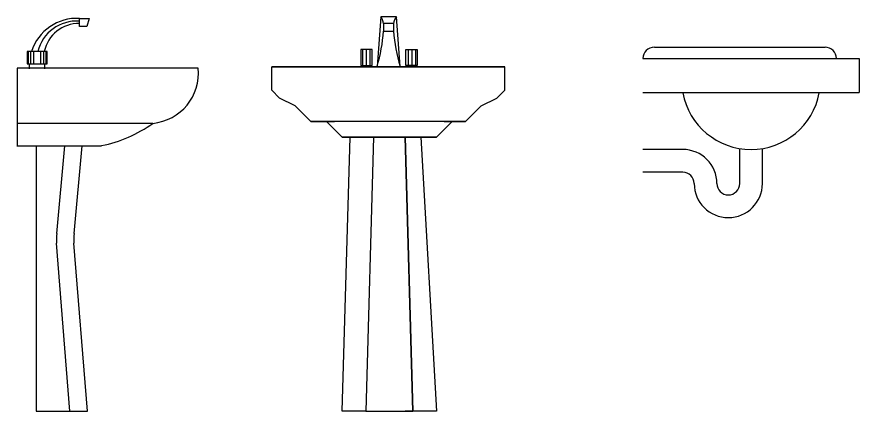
# Model space of a CAD drawing. Header units: millimetres. Extents: x 1357 to 18171, y 1516 to 18553.
# Drawn here: x 8356 to 10236, y 9515 to 10396 of the extents above; entities that cross this region are included whole.
import ezdxf

# ---------------------------------------------------------------- set-up
doc = ezdxf.new("R2010")
doc.units = ezdxf.units.MM

# ---------------------------------------------------------------- blocks, each defined once
blk = doc.blocks.new('A$C753E1147')
at = {"linetype": 'ByBlock'}
for p, q in [((0.0254, 0.381), (0.4064, 0.381)), ((0, 0.3556), (0.4826, 0.3556)), ((0.4826, 0.3556), (0.4826, 0.2794)), ((0, 0.2794), (0.4826, 0.2794)), ((0.0889, 0.1524), (0, 0.1524)), ((0.2159, 0.0762), (0.2159, 0.1545)), ((0.2667, 0.0762), (0.2667, 0.1545)), ((0.0889, 0.1016), (0, 0.1016))]:
    blk.add_line(p, q, dxfattribs=at)
for centre, radius, start, end in [((0.0254, 0.3556), 0.0254, 90, 180), ((0.4064, 0.3556), 0.0254, 0, 90), ((0.2413, 0.3073), 0.1549, 190.3889, 349.6111), ((0.0889, 0.0762), 0.0762, 0, 90), ((0.0889, 0.0762), 0.0254, 0, 90), ((0.1905, 0.0762), 0.0762, 180, 0), ((0.1905, 0.0762), 0.0254, 180, 0)]:
    blk.add_arc(centre, radius, start, end, dxfattribs=at)
blk = doc.blocks.new('A$C5CC840D2')
for p, q in [((0.2432, 0.8816), (0.2352, 0.7705)), ((0.2784, 0.8816), (0.2432, 0.8816)), ((0.272, 0.8665), (0.2496, 0.8665)), ((0.2496, 0.8665), (0.2496, 0.8495)), ((0.272, 0.8665), (0.272, 0.8495)), ((0.2864, 0.7705), (0.2784, 0.8816)), ((0.2496, 0.8495), (0.272, 0.8495)), ((0.1988, 0.8082), (0.1988, 0.7724)), ((0.2245, 0.8082), (0.1988, 0.8082)), ((0.2029, 0.8082), (0.2029, 0.7724)), ((0.2109, 0.8082), (0.2109, 0.7724)), ((0.2189, 0.8082), (0.2189, 0.7724)), ((0.2245, 0.7724), (0.2245, 0.8082)), ((0.2993, 0.7724), (0.2993, 0.8082)), ((0.2993, 0.8082), (0.325, 0.8082)), ((0.3046, 0.8082), (0.3046, 0.7724)), ((0.3126, 0.8082), (0.3126, 0.7724)), ((0.3206, 0.8082), (0.3206, 0.7724)), ((0.325, 0.8082), (0.325, 0.7724)), ((0.1988, 0.7724), (0.2245, 0.7724)), ((0.325, 0.7724), (0.2993, 0.7724)), ((0.035, 0.77), (0, 0.77)), ((0, 0.77), (0.035, 0.77)), ((0.035, 0.77), (0, 0.77)), ((0.035, 0.77), (0, 0.77)), ((0.035, 0.77), (0, 0.77)), ((0, 0.77), (0.035, 0.77)), ((0, 0.77), (0.0175, 0.77)), ((0, 0.77), (0.0175, 0.77)), ((0, 0.77), (0.0175, 0.77)), ((0, 0.7175), (0, 0.77)), ((0, 0.77), (0.0175, 0.77)), ((0, 0.7175), (0, 0.77)), ((0.0175, 0.77), (0.0525, 0.77)), ((0.0175, 0.77), (0.0525, 0.77)), ((0.0175, 0.77), (0.035, 0.77)), ((0.0175, 0.77), (0.035, 0.77)), ((0.0525, 0.77), (0.0175, 0.77)), ((0.0175, 0.77), (0.035, 0.77)), ((0.0525, 0.77), (0.0175, 0.77)), ((0.035, 0.77), (0.0175, 0.77)), ((0.035, 0.77), (0.0525, 0.77)), ((0.0525, 0.77), (0.035, 0.77)), ((0.0525, 0.77), (0.035, 0.77)), ((0.035, 0.77), (0.0525, 0.77)), ((0.035, 0.77), (0.0525, 0.77)), ((0.07, 0.77), (0.035, 0.77)), ((0.0525, 0.77), (0.035, 0.77)), ((0.035, 0.77), (0.07, 0.77)), ((0.035, 0.77), (0.07, 0.77)), ((0.07, 0.77), (0.035, 0.77)), ((0.0525, 0.77), (0.035, 0.77)), ((0.07, 0.77), (0.0525, 0.77)), ((0.07, 0.77), (0.0525, 0.77)), ((0.07, 0.77), (0.0525, 0.77)), ((0.07, 0.77), (0.0525, 0.77)), ((0.07, 0.77), (0.0525, 0.77)), ((0.0525, 0.77), (0.07, 0.77)), ((0.07, 0.77), (0.0525, 0.77)), ((0.07, 0.77), (0.0525, 0.77)), ((0.07, 0.77), (0.0525, 0.77)), ((0.07, 0.77), (0.0525, 0.77)), ((0.0525, 0.77), (0.07, 0.77)), ((0.0525, 0.77), (0.07, 0.77)), ((0.0525, 0.77), (0.07, 0.77)), ((0.07, 0.77), (0.0875, 0.77)), ((0.105, 0.77), (0.07, 0.77)), ((0.0875, 0.77), (0.07, 0.77)), ((0.105, 0.77), (0.07, 0.77)), ((0.0875, 0.77), (0.07, 0.77)), ((0.07, 0.77), (0.0875, 0.77)), ((0.0875, 0.77), (0.07, 0.77)), ((0.0875, 0.77), (0.07, 0.77)), ((0.07, 0.77), (0.0875, 0.77)), ((0.105, 0.77), (0.07, 0.77)), ((0.07, 0.77), (0.105, 0.77)), ((0.105, 0.77), (0.07, 0.77)), ((0.07, 0.77), (0.105, 0.77)), ((0.0875, 0.77), (0.1225, 0.77)), ((0.1225, 0.77), (0.0875, 0.77)), ((0.1225, 0.77), (0.0875, 0.77)), ((0.0875, 0.77), (0.1225, 0.77)), ((0.1225, 0.77), (0.0875, 0.77)), ((0.1225, 0.77), (0.0875, 0.77)), ((0.0875, 0.77), (0.1225, 0.77)), ((0.0875, 0.77), (0.1225, 0.77)), ((0.0875, 0.77), (0.105, 0.77)), ((0.105, 0.77), (0.0875, 0.77)), ((0.105, 0.77), (0.0875, 0.77)), ((0.1225, 0.77), (0.105, 0.77)), ((0.1225, 0.77), (0.105, 0.77)), ((0.1225, 0.77), (0.105, 0.77)), ((0.1225, 0.77), (0.105, 0.77)), ((0.1225, 0.77), (0.105, 0.77)), ((0.1225, 0.77), (0.2625, 0.77)), ((0.14, 0.77), (0.1225, 0.77)), ((0.14, 0.77), (0.1225, 0.77)), ((0.14, 0.77), (0.1225, 0.77)), ((0.1225, 0.77), (0.14, 0.77)), ((0.14, 0.77), (0.1225, 0.77)), ((0.14, 0.77), (0.1225, 0.77)), ((0.14, 0.77), (0.1225, 0.77)), ((0.1225, 0.77), (0.14, 0.77)), ((0.14, 0.77), (0.1225, 0.77)), ((0.1225, 0.77), (0.14, 0.77)), ((0.14, 0.77), (0.1225, 0.77)), ((0.1225, 0.77), (0.14, 0.77)), ((0.1575, 0.77), (0.14, 0.77)), ((0.175, 0.77), (0.14, 0.77)), ((0.1575, 0.77), (0.14, 0.77)), ((0.14, 0.77), (0.1575, 0.77)), ((0.1575, 0.77), (0.14, 0.77)), ((0.14, 0.77), (0.1575, 0.77)), ((0.1575, 0.77), (0.14, 0.77)), ((0.175, 0.77), (0.14, 0.77)), ((0.175, 0.77), (0.14, 0.77)), ((0.14, 0.77), (0.175, 0.77)), ((0.175, 0.77), (0.14, 0.77)), ((0.14, 0.77), (0.175, 0.77)), ((0.175, 0.77), (0.1575, 0.77)), ((0.175, 0.77), (0.1575, 0.77)), ((0.21, 0.77), (0.175, 0.77)), ((0.1925, 0.77), (0.175, 0.77)), ((0.21, 0.77), (0.175, 0.77)), ((0.1925, 0.77), (0.175, 0.77)), ((0.1925, 0.77), (0.175, 0.77)), ((0.175, 0.77), (0.1925, 0.77)), ((0.1925, 0.77), (0.175, 0.77)), ((0.175, 0.77), (0.1925, 0.77)), ((0.1925, 0.77), (0.21, 0.77)), ((0.21, 0.77), (0.1925, 0.77)), ((0.2275, 0.77), (0.1925, 0.77)), ((0.1925, 0.77), (0.21, 0.77)), ((0.21, 0.77), (0.1925, 0.77)), ((0.2275, 0.77), (0.1925, 0.77)), ((0.21, 0.77), (0.1925, 0.77)), ((0.1925, 0.77), (0.2275, 0.77)), ((0.1925, 0.77), (0.2275, 0.77)), ((0.21, 0.77), (0.1925, 0.77)), ((0.2275, 0.77), (0.21, 0.77)), ((0.2275, 0.77), (0.21, 0.77)), ((0.245, 0.77), (0.21, 0.77)), ((0.245, 0.77), (0.21, 0.77)), ((0.2625, 0.77), (0.2275, 0.77)), ((0.2625, 0.77), (0.2275, 0.77)), ((0.2625, 0.77), (0.2275, 0.77)), ((0.2625, 0.77), (0.2275, 0.77)), ((0.2275, 0.77), (0.2625, 0.77)), ((0.2275, 0.77), (0.2625, 0.77)), ((0.2352, 0.7705), (0.2864, 0.7705)), ((0.2625, 0.77), (0.245, 0.77)), ((0.2625, 0.77), (0.245, 0.77)), ((0.3975, 0.77), (0.2575, 0.77)), ((0.2625, 0.77), (0.28, 0.77)), ((0.2625, 0.77), (0.2975, 0.77)), ((0.2625, 0.77), (0.28, 0.77)), ((0.2625, 0.77), (0.2975, 0.77)), ((0.2625, 0.77), (0.28, 0.77)), ((0.2975, 0.77), (0.2625, 0.77)), ((0.2625, 0.77), (0.28, 0.77)), ((0.2975, 0.77), (0.2625, 0.77)), ((0.4025, 0.77), (0.2625, 0.77)), ((0.28, 0.77), (0.2975, 0.77)), ((0.28, 0.77), (0.315, 0.77)), ((0.2975, 0.77), (0.28, 0.77)), ((0.28, 0.77), (0.2975, 0.77)), ((0.28, 0.77), (0.315, 0.77)), ((0.2975, 0.77), (0.28, 0.77)), ((0.28, 0.77), (0.315, 0.77)), ((0.28, 0.77), (0.315, 0.77)), ((0.4372, 0.77), (0.2972, 0.77)), ((0.2975, 0.77), (0.315, 0.77)), ((0.2975, 0.77), (0.315, 0.77)), ((0.315, 0.77), (0.2975, 0.77)), ((0.315, 0.77), (0.2975, 0.77)), ((0.315, 0.77), (0.35, 0.77)), ((0.315, 0.77), (0.35, 0.77)), ((0.35, 0.77), (0.315, 0.77)), ((0.35, 0.77), (0.315, 0.77)), ((0.315, 0.77), (0.3325, 0.77)), ((0.315, 0.77), (0.3325, 0.77)), ((0.315, 0.77), (0.3325, 0.77)), ((0.315, 0.77), (0.3325, 0.77)), ((0.3325, 0.77), (0.3675, 0.77)), ((0.35, 0.77), (0.3325, 0.77)), ((0.3325, 0.77), (0.35, 0.77)), ((0.3325, 0.77), (0.35, 0.77)), ((0.3325, 0.77), (0.3675, 0.77)), ((0.35, 0.77), (0.3325, 0.77)), ((0.3325, 0.77), (0.3675, 0.77)), ((0.3325, 0.77), (0.3675, 0.77)), ((0.35, 0.77), (0.3675, 0.77)), ((0.35, 0.77), (0.3675, 0.77)), ((0.3675, 0.77), (0.35, 0.77)), ((0.3675, 0.77), (0.35, 0.77)), ((0.3675, 0.77), (0.385, 0.77)), ((0.3675, 0.77), (0.4025, 0.77)), ((0.3675, 0.77), (0.385, 0.77)), ((0.3675, 0.77), (0.4025, 0.77)), ((0.3675, 0.77), (0.385, 0.77)), ((0.4025, 0.77), (0.3675, 0.77)), ((0.3675, 0.77), (0.385, 0.77)), ((0.4025, 0.77), (0.3675, 0.77)), ((0.3975, 0.77), (0.38, 0.77)), ((0.38, 0.77), (0.3975, 0.77)), ((0.3975, 0.77), (0.38, 0.77)), ((0.38, 0.77), (0.3975, 0.77)), ((0.3975, 0.77), (0.38, 0.77)), ((0.38, 0.77), (0.3975, 0.77)), ((0.38, 0.77), (0.3975, 0.77)), ((0.38, 0.77), (0.3975, 0.77)), ((0.3975, 0.77), (0.38, 0.77)), ((0.38, 0.77), (0.3975, 0.77)), ((0.38, 0.77), (0.3975, 0.77)), ((0.38, 0.77), (0.3975, 0.77)), ((0.385, 0.77), (0.4025, 0.77)), ((0.385, 0.77), (0.4025, 0.77)), ((0.4025, 0.77), (0.385, 0.77)), ((0.385, 0.77), (0.4025, 0.77)), ((0.4025, 0.77), (0.385, 0.77)), ((0.385, 0.77), (0.4025, 0.77)), ((0.385, 0.77), (0.4025, 0.77)), ((0.385, 0.77), (0.4025, 0.77)), ((0.4325, 0.77), (0.3975, 0.77)), ((0.4325, 0.77), (0.3975, 0.77)), ((0.3975, 0.77), (0.4325, 0.77)), ((0.3975, 0.77), (0.4325, 0.77)), ((0.4325, 0.77), (0.3975, 0.77)), ((0.3975, 0.77), (0.4325, 0.77)), ((0.3975, 0.77), (0.4325, 0.77)), ((0.4325, 0.77), (0.3975, 0.77)), ((0.3975, 0.77), (0.415, 0.77)), ((0.3975, 0.77), (0.415, 0.77)), ((0.3975, 0.77), (0.415, 0.77)), ((0.3975, 0.77), (0.415, 0.77)), ((0.3975, 0.77), (0.415, 0.77)), ((0.42, 0.77), (0.4025, 0.77)), ((0.4025, 0.77), (0.42, 0.77)), ((0.4025, 0.77), (0.42, 0.77)), ((0.4025, 0.77), (0.42, 0.77)), ((0.42, 0.77), (0.4025, 0.77)), ((0.4025, 0.77), (0.42, 0.77)), ((0.4025, 0.77), (0.42, 0.77)), ((0.4025, 0.77), (0.42, 0.77)), ((0.42, 0.77), (0.4025, 0.77)), ((0.4025, 0.77), (0.42, 0.77)), ((0.42, 0.77), (0.4025, 0.77)), ((0.4025, 0.77), (0.42, 0.77)), ((0.42, 0.77), (0.4025, 0.77)), ((0.45, 0.77), (0.415, 0.77)), ((0.415, 0.77), (0.45, 0.77)), ((0.45, 0.77), (0.415, 0.77)), ((0.415, 0.77), (0.45, 0.77)), ((0.415, 0.77), (0.4325, 0.77)), ((0.415, 0.77), (0.4325, 0.77)), ((0.415, 0.77), (0.45, 0.77)), ((0.415, 0.77), (0.45, 0.77)), ((0.4325, 0.77), (0.415, 0.77)), ((0.4372, 0.77), (0.4197, 0.77)), ((0.4197, 0.77), (0.4372, 0.77)), ((0.4372, 0.77), (0.4197, 0.77)), ((0.4197, 0.77), (0.4372, 0.77)), ((0.4372, 0.77), (0.4197, 0.77)), ((0.4197, 0.77), (0.4372, 0.77)), ((0.4197, 0.77), (0.4372, 0.77)), ((0.4197, 0.77), (0.4372, 0.77)), ((0.4372, 0.77), (0.4197, 0.77)), ((0.4197, 0.77), (0.4372, 0.77)), ((0.4197, 0.77), (0.4372, 0.77)), ((0.4197, 0.77), (0.4372, 0.77)), ((0.4375, 0.77), (0.42, 0.77)), ((0.42, 0.77), (0.4375, 0.77)), ((0.455, 0.77), (0.42, 0.77)), ((0.42, 0.77), (0.455, 0.77)), ((0.42, 0.77), (0.455, 0.77)), ((0.42, 0.77), (0.4375, 0.77)), ((0.455, 0.77), (0.42, 0.77)), ((0.42, 0.77), (0.455, 0.77)), ((0.42, 0.77), (0.455, 0.77)), ((0.42, 0.77), (0.4375, 0.77)), ((0.455, 0.77), (0.42, 0.77)), ((0.42, 0.77), (0.4375, 0.77)), ((0.455, 0.77), (0.42, 0.77)), ((0.45, 0.77), (0.4325, 0.77)), ((0.4325, 0.77), (0.45, 0.77)), ((0.4325, 0.77), (0.45, 0.77)), ((0.45, 0.77), (0.4325, 0.77)), ((0.4325, 0.77), (0.45, 0.77)), ((0.4325, 0.77), (0.45, 0.77)), ((0.45, 0.77), (0.4325, 0.77)), ((0.4372, 0.77), (0.4547, 0.77)), ((0.4372, 0.77), (0.4547, 0.77)), ((0.4372, 0.77), (0.4547, 0.77)), ((0.4372, 0.77), (0.4547, 0.77)), ((0.4372, 0.77), (0.4547, 0.77)), ((0.455, 0.77), (0.4375, 0.77)), ((0.4375, 0.77), (0.455, 0.77)), ((0.4375, 0.77), (0.455, 0.77)), ((0.4375, 0.77), (0.455, 0.77)), ((0.4375, 0.77), (0.455, 0.77)), ((0.478, 0.77), (0.443, 0.77)), ((0.443, 0.77), (0.478, 0.77)), ((0.443, 0.77), (0.478, 0.77)), ((0.478, 0.77), (0.443, 0.77)), ((0.443, 0.77), (0.478, 0.77)), ((0.443, 0.77), (0.478, 0.77)), ((0.478, 0.77), (0.443, 0.77)), ((0.478, 0.77), (0.443, 0.77)), ((0.4433, 0.77), (0.4783, 0.77)), ((0.4433, 0.77), (0.4783, 0.77)), ((0.4783, 0.77), (0.4433, 0.77)), ((0.4783, 0.77), (0.4433, 0.77)), ((0.4675, 0.77), (0.45, 0.77)), ((0.4675, 0.77), (0.45, 0.77)), ((0.4675, 0.77), (0.45, 0.77)), ((0.45, 0.77), (0.485, 0.77)), ((0.485, 0.77), (0.45, 0.77)), ((0.45, 0.77), (0.4675, 0.77)), ((0.485, 0.77), (0.45, 0.77)), ((0.45, 0.77), (0.4675, 0.77)), ((0.45, 0.77), (0.4675, 0.77)), ((0.45, 0.77), (0.4675, 0.77)), ((0.4675, 0.77), (0.45, 0.77)), ((0.45, 0.77), (0.485, 0.77)), ((0.45, 0.77), (0.4675, 0.77)), ((0.45, 0.77), (0.4675, 0.77)), ((0.45, 0.77), (0.4675, 0.77)), ((0.45, 0.77), (0.4675, 0.77)), ((0.45, 0.77), (0.4675, 0.77)), ((0.478, 0.77), (0.4605, 0.77)), ((0.4605, 0.77), (0.4955, 0.77)), ((0.4605, 0.77), (0.4955, 0.77)), ((0.4605, 0.77), (0.478, 0.77)), ((0.4605, 0.77), (0.478, 0.77)), ((0.4605, 0.77), (0.4955, 0.77)), ((0.4955, 0.77), (0.4605, 0.77)), ((0.4605, 0.77), (0.4955, 0.77)), ((0.4955, 0.77), (0.4605, 0.77)), ((0.4783, 0.77), (0.4608, 0.77)), ((0.4608, 0.77), (0.4783, 0.77)), ((0.4608, 0.77), (0.4783, 0.77)), ((0.4783, 0.77), (0.4608, 0.77)), ((0.4608, 0.77), (0.4783, 0.77)), ((0.4608, 0.77), (0.4783, 0.77)), ((0.4958, 0.77), (0.4608, 0.77)), ((0.4608, 0.77), (0.4783, 0.77)), ((0.4608, 0.77), (0.4958, 0.77)), ((0.4608, 0.77), (0.4958, 0.77)), ((0.4958, 0.77), (0.4608, 0.77)), ((0.4608, 0.77), (0.4783, 0.77)), ((0.4783, 0.77), (0.4608, 0.77)), ((0.4675, 0.77), (0.485, 0.77)), ((0.4675, 0.77), (0.5025, 0.77)), ((0.4675, 0.77), (0.5025, 0.77)), ((0.4675, 0.77), (0.485, 0.77)), ((0.485, 0.77), (0.4675, 0.77)), ((0.485, 0.77), (0.4675, 0.77)), ((0.5025, 0.77), (0.4675, 0.77)), ((0.4675, 0.77), (0.485, 0.77)), ((0.5025, 0.77), (0.4675, 0.77)), ((0.4675, 0.77), (0.485, 0.77)), ((0.485, 0.77), (0.4675, 0.77)), ((0.4682, 0.77), (0.5032, 0.77)), ((0.4682, 0.77), (0.5032, 0.77)), ((0.5032, 0.77), (0.4682, 0.77)), ((0.5032, 0.77), (0.4682, 0.77)), ((0.4955, 0.77), (0.478, 0.77)), ((0.478, 0.77), (0.4955, 0.77)), ((0.478, 0.77), (0.4955, 0.77)), ((0.4955, 0.77), (0.478, 0.77)), ((0.478, 0.77), (0.4955, 0.77)), ((0.478, 0.77), (0.4955, 0.77)), ((0.4955, 0.77), (0.478, 0.77)), ((0.5133, 0.77), (0.4783, 0.77)), ((0.4783, 0.77), (0.5133, 0.77)), ((0.5133, 0.77), (0.4783, 0.77)), ((0.4783, 0.77), (0.5133, 0.77)), ((0.5133, 0.77), (0.4783, 0.77)), ((0.4783, 0.77), (0.5133, 0.77)), ((0.5133, 0.77), (0.4783, 0.77)), ((0.4783, 0.77), (0.5133, 0.77)), ((0.4958, 0.77), (0.4783, 0.77)), ((0.4958, 0.77), (0.4783, 0.77)), ((0.4783, 0.77), (0.4958, 0.77)), ((0.4783, 0.77), (0.4958, 0.77)), ((0.4958, 0.77), (0.4783, 0.77)), ((0.52, 0.77), (0.485, 0.77)), ((0.485, 0.77), (0.52, 0.77)), ((0.485, 0.77), (0.52, 0.77)), ((0.485, 0.77), (0.52, 0.77)), ((0.52, 0.77), (0.485, 0.77)), ((0.485, 0.77), (0.52, 0.77)), ((0.485, 0.77), (0.5025, 0.77)), ((0.5025, 0.77), (0.485, 0.77)), ((0.5025, 0.77), (0.485, 0.77)), ((0.5025, 0.77), (0.485, 0.77)), ((0.4857, 0.77), (0.52, 0.77)), ((0.4857, 0.77), (0.5032, 0.77)), ((0.5032, 0.77), (0.4857, 0.77)), ((0.5032, 0.77), (0.4857, 0.77)), ((0.5032, 0.77), (0.4857, 0.77)), ((0.4955, 0.77), (0.513, 0.77)), ((0.4955, 0.77), (0.513, 0.77)), ((0.4955, 0.77), (0.513, 0.77)), ((0.4955, 0.77), (0.513, 0.77)), ((0.4955, 0.77), (0.513, 0.77)), ((0.513, 0.77), (0.4955, 0.77)), ((0.4955, 0.77), (0.513, 0.77)), ((0.4955, 0.77), (0.513, 0.77)), ((0.4955, 0.77), (0.513, 0.77)), ((0.4955, 0.77), (0.513, 0.77)), ((0.513, 0.77), (0.4955, 0.77)), ((0.513, 0.77), (0.4955, 0.77)), ((0.513, 0.77), (0.4955, 0.77)), ((0.5133, 0.77), (0.4958, 0.77)), ((0.5133, 0.77), (0.4958, 0.77)), ((0.4958, 0.77), (0.5133, 0.77)), ((0.4958, 0.77), (0.5133, 0.77)), ((0.52, 0.77), (0.5025, 0.77)), ((0.52, 0.77), (0.5025, 0.77)), ((0.52, 0.77), (0.5025, 0.77)), ((0.52, 0.77), (0.5025, 0.77)), ((0.52, 0.7175), (0.52, 0.77)), ((0.52, 0.7175), (0.52, 0.77)), ((0.0175, 0.7), (0, 0.7175)), ((0.0175, 0.7), (0, 0.7175)), ((0.5025, 0.7), (0.52, 0.7175)), ((0.5025, 0.7), (0.52, 0.7175)), ((0.0525, 0.6825), (0.0175, 0.7)), ((0.0525, 0.6825), (0.0175, 0.7)), ((0.4675, 0.6825), (0.5025, 0.7)), ((0.4675, 0.6825), (0.5025, 0.7)), ((0.07, 0.665), (0.0525, 0.6825)), ((0.07, 0.665), (0.0525, 0.6825)), ((0.07, 0.665), (0.0525, 0.6825)), ((0.0525, 0.6825), (0.07, 0.665)), ((0.07, 0.665), (0.0525, 0.6825)), ((0.0525, 0.6825), (0.07, 0.665)), ((0.07, 0.665), (0.0525, 0.6825)), ((0.0525, 0.6825), (0.07, 0.665)), ((0.07, 0.665), (0.0525, 0.6825)), ((0.07, 0.665), (0.0525, 0.6825)), ((0.45, 0.665), (0.4675, 0.6825)), ((0.45, 0.665), (0.4675, 0.6825)), ((0.4675, 0.6825), (0.45, 0.665)), ((0.45, 0.665), (0.4675, 0.6825)), ((0.4675, 0.6825), (0.45, 0.665)), ((0.45, 0.665), (0.4675, 0.6825)), ((0.4675, 0.6825), (0.45, 0.665)), ((0.45, 0.665), (0.4675, 0.6825)), ((0.45, 0.665), (0.4675, 0.6825)), ((0.45, 0.665), (0.4675, 0.6825)), ((0.0875, 0.6475), (0.07, 0.665)), ((0.0875, 0.6475), (0.07, 0.665)), ((0.4325, 0.6475), (0.45, 0.665)), ((0.4325, 0.6475), (0.45, 0.665)), ((0.1225, 0.6475), (0.0875, 0.6475)), ((0.1225, 0.6475), (0.0875, 0.6475)), ((0.0875, 0.6475), (0.105, 0.6475)), ((0.0875, 0.6475), (0.105, 0.6475)), ((0.105, 0.6475), (0.0875, 0.6475)), ((0.105, 0.6475), (0.0875, 0.6475)), ((0.105, 0.6475), (0.1225, 0.6475)), ((0.1225, 0.6475), (0.105, 0.6475)), ((0.1225, 0.6475), (0.105, 0.6475)), ((0.105, 0.6475), (0.1225, 0.6475)), ((0.1225, 0.6475), (0.105, 0.6475)), ((0.105, 0.6475), (0.1225, 0.6475)), ((0.1225, 0.6475), (0.105, 0.6475)), ((0.1225, 0.6475), (0.105, 0.6475)), ((0.1225, 0.6475), (0.105, 0.6475)), ((0.1225, 0.6475), (0.105, 0.6475)), ((0.1225, 0.6475), (0.105, 0.6475)), ((0.1225, 0.6475), (0.105, 0.6475)), ((0.14, 0.6475), (0.105, 0.6475)), ((0.105, 0.6475), (0.14, 0.6475)), ((0.14, 0.6475), (0.105, 0.6475)), ((0.105, 0.6475), (0.14, 0.6475)), ((0.4025, 0.6475), (0.1225, 0.6475)), ((0.14, 0.6475), (0.1225, 0.6475)), ((0.14, 0.6475), (0.1225, 0.6475)), ((0.1225, 0.6475), (0.14, 0.6475)), ((0.14, 0.6475), (0.1225, 0.6475)), ((0.1225, 0.6475), (0.14, 0.6475)), ((0.1575, 0.6125), (0.1225, 0.6475)), ((0.1575, 0.6125), (0.1225, 0.6475)), ((0.1225, 0.6475), (0.1575, 0.6125)), ((0.1575, 0.6125), (0.1225, 0.6475)), ((0.1575, 0.6125), (0.1225, 0.6475)), ((0.14, 0.6475), (0.1225, 0.6475)), ((0.14, 0.6475), (0.1225, 0.6475)), ((0.1225, 0.6475), (0.14, 0.6475)), ((0.14, 0.6475), (0.1225, 0.6475)), ((0.1225, 0.6475), (0.14, 0.6475)), ((0.1575, 0.6125), (0.1225, 0.6475)), ((0.1575, 0.6125), (0.1225, 0.6475)), ((0.1575, 0.6125), (0.1225, 0.6475)), ((0.14, 0.6475), (0.1225, 0.6475)), ((0.14, 0.6475), (0.1225, 0.6475)), ((0.14, 0.6475), (0.1225, 0.6475)), ((0.1225, 0.6475), (0.14, 0.6475)), ((0.1575, 0.6125), (0.1225, 0.6475)), ((0.1575, 0.6125), (0.1225, 0.6475)), ((0.1225, 0.6475), (0.14, 0.6475)), ((0.1225, 0.6475), (0.14, 0.6475)), ((0.14, 0.6475), (0.1225, 0.6475)), ((0.3675, 0.6125), (0.4025, 0.6475)), ((0.3675, 0.6125), (0.4025, 0.6475)), ((0.3675, 0.6125), (0.4025, 0.6475)), ((0.3675, 0.6125), (0.4025, 0.6475)), ((0.3675, 0.6125), (0.4025, 0.6475)), ((0.3675, 0.6125), (0.4025, 0.6475)), ((0.385, 0.6475), (0.4025, 0.6475)), ((0.385, 0.6475), (0.4025, 0.6475)), ((0.4025, 0.6475), (0.385, 0.6475)), ((0.4025, 0.6475), (0.385, 0.6475)), ((0.385, 0.6475), (0.4025, 0.6475)), ((0.385, 0.6475), (0.4025, 0.6475)), ((0.385, 0.6475), (0.4025, 0.6475)), ((0.4025, 0.6475), (0.385, 0.6475)), ((0.4025, 0.6475), (0.385, 0.6475)), ((0.385, 0.6475), (0.4025, 0.6475)), ((0.385, 0.6475), (0.4025, 0.6475)), ((0.385, 0.6475), (0.4025, 0.6475)), ((0.385, 0.6475), (0.4025, 0.6475)), ((0.385, 0.6475), (0.4025, 0.6475)), ((0.385, 0.6475), (0.4025, 0.6475)), ((0.4025, 0.6475), (0.385, 0.6475)), ((0.385, 0.6475), (0.4025, 0.6475)), ((0.385, 0.6475), (0.4025, 0.6475)), ((0.4025, 0.6475), (0.385, 0.6475)), ((0.385, 0.6475), (0.4025, 0.6475)), ((0.385, 0.6475), (0.4025, 0.6475)), ((0.385, 0.6475), (0.4025, 0.6475)), ((0.385, 0.6475), (0.42, 0.6475)), ((0.385, 0.6475), (0.42, 0.6475)), ((0.385, 0.6475), (0.42, 0.6475)), ((0.385, 0.6475), (0.42, 0.6475)), ((0.3975, 0.6475), (0.4325, 0.6475)), ((0.3975, 0.6475), (0.4325, 0.6475)), ((0.42, 0.6475), (0.4025, 0.6475)), ((0.4025, 0.6475), (0.42, 0.6475)), ((0.42, 0.6475), (0.4025, 0.6475)), ((0.4025, 0.6475), (0.42, 0.6475)), ((0.4025, 0.6475), (0.42, 0.6475)), ((0.42, 0.6475), (0.4025, 0.6475)), ((0.4025, 0.6475), (0.42, 0.6475)), ((0.4025, 0.6475), (0.42, 0.6475)), ((0.4025, 0.6475), (0.42, 0.6475)), ((0.4025, 0.6475), (0.42, 0.6475)), ((0.415, 0.6475), (0.4325, 0.6475)), ((0.415, 0.6475), (0.4325, 0.6475)), ((0.4325, 0.6475), (0.415, 0.6475)), ((0.4325, 0.6475), (0.415, 0.6475)), ((0.1575, 0), (0.175, 0.6125)), ((0.1575, 0), (0.175, 0.6125)), ((0.1925, 0.6125), (0.1575, 0.6125)), ((0.1925, 0.6125), (0.1575, 0.6125)), ((0.1925, 0.6125), (0.1575, 0.6125)), ((0.1575, 0.6125), (0.1925, 0.6125)), ((0.1925, 0.6125), (0.1575, 0.6125)), ((0.1575, 0.6125), (0.1925, 0.6125)), ((0.175, 0.6125), (0.1575, 0.6125)), ((0.1575, 0.6125), (0.175, 0.6125)), ((0.175, 0.6125), (0.1575, 0.6125)), ((0.175, 0.6125), (0.1575, 0.6125)), ((0.175, 0.6125), (0.1575, 0.6125)), ((0.1575, 0.6125), (0.175, 0.6125)), ((0.1575, 0.6125), (0.175, 0.6125)), ((0.175, 0.6125), (0.1575, 0.6125)), ((0.175, 0.6125), (0.1575, 0.6125)), ((0.1575, 0.6125), (0.175, 0.6125)), ((0.175, 0.6125), (0.1575, 0.6125)), ((0.175, 0.6125), (0.1575, 0.6125)), ((0.1575, 0.6125), (0.175, 0.6125)), ((0.175, 0.6125), (0.1575, 0.6125)), ((0.175, 0.6125), (0.1575, 0.6125)), ((0.1575, 0.6125), (0.175, 0.6125)), ((0.175, 0.6125), (0.1575, 0.6125)), ((0.175, 0.6125), (0.1575, 0.6125)), ((0.1925, 0.6125), (0.175, 0.6125)), ((0.1925, 0.6125), (0.175, 0.6125)), ((0.175, 0.6125), (0.1925, 0.6125)), ((0.1925, 0.6125), (0.175, 0.6125)), ((0.175, 0.6125), (0.1925, 0.6125)), ((0.1925, 0.6125), (0.175, 0.6125)), ((0.1925, 0.6125), (0.175, 0.6125)), ((0.175, 0.6125), (0.2275, 0.6125)), ((0.175, 0.6125), (0.1925, 0.6125)), ((0.1925, 0.6125), (0.175, 0.6125)), ((0.1925, 0.6125), (0.175, 0.6125)), ((0.175, 0.6125), (0.1925, 0.6125)), ((0.1925, 0.6125), (0.175, 0.6125)), ((0.175, 0.6125), (0.1925, 0.6125)), ((0.1925, 0.6125), (0.175, 0.6125)), ((0.1925, 0.6125), (0.175, 0.6125)), ((0.175, 0.6125), (0.1925, 0.6125)), ((0.1925, 0.6125), (0.175, 0.6125)), ((0.1925, 0.6125), (0.175, 0.6125)), ((0.21, 0.6125), (0.175, 0.6125)), ((0.175, 0.6125), (0.1925, 0.6125)), ((0.21, 0.6125), (0.175, 0.6125)), ((0.21, 0.6125), (0.175, 0.6125)), ((0.175, 0.6125), (0.21, 0.6125)), ((0.21, 0.6125), (0.175, 0.6125)), ((0.21, 0.6125), (0.175, 0.6125)), ((0.175, 0.6125), (0.1925, 0.6125)), ((0.21, 0.6125), (0.175, 0.6125)), ((0.21, 0.6125), (0.175, 0.6125)), ((0.175, 0.6125), (0.21, 0.6125)), ((0.21, 0.6125), (0.175, 0.6125)), ((0.21, 0.6125), (0.175, 0.6125)), ((0.175, 0.6125), (0.1925, 0.6125)), ((0.21, 0.6125), (0.175, 0.6125)), ((0.175, 0.6125), (0.1925, 0.6125)), ((0.21, 0.6125), (0.175, 0.6125)), ((0.1925, 0.6125), (0.175, 0.6125)), ((0.175, 0.6125), (0.21, 0.6125)), ((0.1925, 0.6125), (0.175, 0.6125)), ((0.1925, 0.6125), (0.175, 0.6125)), ((0.1925, 0.6125), (0.175, 0.6125)), ((0.175, 0.6125), (0.21, 0.6125)), ((0.1925, 0.6125), (0.175, 0.6125)), ((0.1925, 0.6125), (0.175, 0.6125)), ((0.175, 0.6125), (0.21, 0.6125)), ((0.2275, 0.6125), (0.175, 0.6125)), ((0.21, 0.6125), (0.1925, 0.6125)), ((0.21, 0.6125), (0.1925, 0.6125)), ((0.21, 0.6125), (0.1925, 0.6125)), ((0.1925, 0.6125), (0.21, 0.6125)), ((0.21, 0.6125), (0.1925, 0.6125)), ((0.21, 0.6125), (0.1925, 0.6125)), ((0.1925, 0.6125), (0.21, 0.6125)), ((0.21, 0.6125), (0.1925, 0.6125)), ((0.21, 0.6125), (0.1925, 0.6125)), ((0.21, 0.6125), (0.1925, 0.6125)), ((0.21, 0.6125), (0.1925, 0.6125)), ((0.1925, 0.6125), (0.21, 0.6125)), ((0.21, 0.6125), (0.1925, 0.6125)), ((0.21, 0.6125), (0.1925, 0.6125)), ((0.21, 0.6125), (0.1925, 0.6125)), ((0.1925, 0.6125), (0.21, 0.6125)), ((0.21, 0.6125), (0.1925, 0.6125)), ((0.1925, 0.6125), (0.21, 0.6125)), ((0.21, 0.6125), (0.1925, 0.6125)), ((0.1925, 0.6125), (0.21, 0.6125)), ((0.21, 0.6125), (0.1925, 0.6125)), ((0.21, 0.6125), (0.1925, 0.6125)), ((0.1925, 0.6125), (0.21, 0.6125)), ((0.21, 0.6125), (0.1925, 0.6125)), ((0.1925, 0.6125), (0.21, 0.6125)), ((0.21, 0.6125), (0.1925, 0.6125)), ((0.21, 0.6125), (0.1925, 0.6125)), ((0.1925, 0.6125), (0.21, 0.6125)), ((0.21, 0.6125), (0.1925, 0.6125)), ((0.1925, 0.6125), (0.21, 0.6125)), ((0.2275, 0.6125), (0.1925, 0.6125)), ((0.1925, 0.6125), (0.21, 0.6125)), ((0.21, 0.6125), (0.1925, 0.6125)), ((0.2275, 0.6125), (0.1925, 0.6125)), ((0.21, 0.6125), (0.1925, 0.6125)), ((0.1925, 0.6125), (0.21, 0.6125)), ((0.21, 0.6125), (0.1925, 0.6125)), ((0.1925, 0.6125), (0.21, 0.6125)), ((0.2275, 0.6125), (0.1925, 0.6125)), ((0.1925, 0.6125), (0.21, 0.6125)), ((0.21, 0.6125), (0.1925, 0.6125)), ((0.2275, 0.6125), (0.1925, 0.6125)), ((0.1925, 0.6125), (0.21, 0.6125)), ((0.21, 0.6125), (0.1925, 0.6125)), ((0.21, 0.6125), (0.1925, 0.6125)), ((0.1925, 0.6125), (0.21, 0.6125)), ((0.21, 0.6125), (0.1925, 0.6125)), ((0.21, 0.6125), (0.1925, 0.6125)), ((0.21, 0.6125), (0.1925, 0.6125)), ((0.21, 0.6125), (0.1925, 0.6125)), ((0.2275, 0.6125), (0.21, 0)), ((0.2275, 0.6125), (0.21, 0)), ((0.2975, 0.6125), (0.21, 0.6125)), ((0.2975, 0.6125), (0.21, 0.6125)), ((0.2275, 0.6125), (0.21, 0.6125)), ((0.21, 0.6125), (0.2275, 0.6125)), ((0.2275, 0.6125), (0.21, 0.6125)), ((0.2275, 0.6125), (0.21, 0.6125)), ((0.2275, 0.6125), (0.21, 0.6125)), ((0.21, 0.6125), (0.2275, 0.6125)), ((0.2275, 0.6125), (0.21, 0.6125)), ((0.2275, 0.6125), (0.21, 0.6125)), ((0.245, 0.6125), (0.21, 0.6125)), ((0.21, 0.6125), (0.245, 0.6125)), ((0.245, 0.6125), (0.21, 0.6125)), ((0.245, 0.6125), (0.21, 0.6125)), ((0.21, 0.6125), (0.2275, 0.6125)), ((0.2275, 0.6125), (0.21, 0.6125)), ((0.2275, 0.6125), (0.21, 0.6125)), ((0.21, 0.6125), (0.2275, 0.6125)), ((0.2275, 0.6125), (0.21, 0.6125)), ((0.21, 0.6125), (0.2275, 0.6125)), ((0.245, 0.6125), (0.21, 0.6125)), ((0.21, 0.6125), (0.245, 0.6125)), ((0.2275, 0.6125), (0.21, 0.6125)), ((0.21, 0.6125), (0.245, 0.6125)), ((0.2275, 0.6125), (0.21, 0.6125)), ((0.21, 0.6125), (0.2275, 0.6125)), ((0.2275, 0.6125), (0.21, 0.6125)), ((0.21, 0.6125), (0.2275, 0.6125)), ((0.2275, 0.6125), (0.21, 0.6125)), ((0.2275, 0.6125), (0.21, 0.6125)), ((0.21, 0.6125), (0.2275, 0.6125)), ((0.2275, 0.6125), (0.21, 0.6125)), ((0.2275, 0.6125), (0.21, 0.6125)), ((0.21, 0.6125), (0.2275, 0.6125)), ((0.2275, 0.6125), (0.21, 0.6125)), ((0.21, 0.6125), (0.2275, 0.6125)), ((0.245, 0.6125), (0.21, 0.6125)), ((0.21, 0.6125), (0.245, 0.6125)), ((0.2275, 0.6125), (0.21, 0.6125)), ((0.245, 0.6125), (0.21, 0.6125)), ((0.2275, 0.6125), (0.21, 0.6125)), ((0.2275, 0.6125), (0.21, 0.6125)), ((0.245, 0.6125), (0.21, 0.6125)), ((0.21, 0.6125), (0.245, 0.6125)), ((0.2275, 0.6125), (0.21, 0.6125)), ((0.21, 0.6125), (0.245, 0.6125)), ((0.245, 0.6125), (0.21, 0.6125)), ((0.21, 0.6125), (0.245, 0.6125)), ((0.2275, 0.6125), (0.21, 0.6125)), ((0.245, 0.6125), (0.21, 0.6125)), ((0.21, 0.6125), (0.2275, 0.6125)), ((0.245, 0.6125), (0.21, 0.6125)), ((0.21, 0.6125), (0.2275, 0.6125)), ((0.245, 0.6125), (0.21, 0.6125)), ((0.21, 0.6125), (0.2275, 0.6125)), ((0.2275, 0.6125), (0.21, 0.6125)), ((0.2275, 0.6125), (0.21, 0.6125)), ((0.21, 0.6125), (0.2275, 0.6125)), ((0.2275, 0.6125), (0.21, 0.6125)), ((0.2275, 0.6125), (0.21, 0.6125)), ((0.21, 0.6125), (0.2275, 0.6125)), ((0.2275, 0.6125), (0.21, 0.6125)), ((0.2275, 0.6125), (0.21, 0.6125)), ((0.21, 0.6125), (0.2275, 0.6125)), ((0.2275, 0.6125), (0.21, 0.6125)), ((0.2275, 0.6125), (0.21, 0.6125)), ((0.2275, 0.6125), (0.21, 0.6125)), ((0.2275, 0.6125), (0.21, 0.6125)), ((0.21, 0.6125), (0.2275, 0.6125)), ((0.2275, 0.6125), (0.21, 0.6125)), ((0.2275, 0.6125), (0.21, 0.6125)), ((0.21, 0.6125), (0.2275, 0.6125)), ((0.2275, 0.6125), (0.21, 0.6125)), ((0.2275, 0.6125), (0.21, 0.6125)), ((0.21, 0.6125), (0.2275, 0.6125)), ((0.2275, 0.6125), (0.21, 0.6125)), ((0.2275, 0.6125), (0.21, 0.6125)), ((0.2275, 0.6125), (0.21, 0.6125)), ((0.2275, 0.6125), (0.2975, 0.6125)), ((0.2275, 0.6125), (0.2975, 0.6125)), ((0.2275, 0.6125), (0.245, 0.6125)), ((0.245, 0.6125), (0.2275, 0.6125)), ((0.2275, 0.6125), (0.245, 0.6125)), ((0.245, 0.6125), (0.2275, 0.6125)), ((0.245, 0.6125), (0.2275, 0.6125)), ((0.245, 0.6125), (0.2275, 0.6125)), ((0.245, 0.6125), (0.2275, 0.6125)), ((0.245, 0.6125), (0.2275, 0.6125)), ((0.245, 0.6125), (0.2275, 0.6125)), ((0.245, 0.6125), (0.2275, 0.6125)), ((0.245, 0.6125), (0.2275, 0.6125)), ((0.2275, 0.6125), (0.245, 0.6125)), ((0.245, 0.6125), (0.2275, 0.6125)), ((0.2275, 0.6125), (0.245, 0.6125)), ((0.245, 0.6125), (0.2275, 0.6125)), ((0.2275, 0.6125), (0.245, 0.6125)), ((0.245, 0.6125), (0.2275, 0.6125)), ((0.2275, 0.6125), (0.245, 0.6125)), ((0.245, 0.6125), (0.2275, 0.6125)), ((0.2275, 0.6125), (0.245, 0.6125)), ((0.245, 0.6125), (0.2275, 0.6125)), ((0.2275, 0.6125), (0.245, 0.6125)), ((0.245, 0.6125), (0.2275, 0.6125)), ((0.2275, 0.6125), (0.245, 0.6125)), ((0.245, 0.6125), (0.2275, 0.6125)), ((0.245, 0.6125), (0.2275, 0.6125)), ((0.2275, 0.6125), (0.245, 0.6125)), ((0.245, 0.6125), (0.2275, 0.6125)), ((0.2275, 0.6125), (0.245, 0.6125)), ((0.245, 0.6125), (0.2275, 0.6125)), ((0.245, 0.6125), (0.2275, 0.6125)), ((0.2275, 0.6125), (0.245, 0.6125)), ((0.245, 0.6125), (0.2275, 0.6125)), ((0.245, 0.6125), (0.2275, 0.6125)), ((0.2275, 0.6125), (0.245, 0.6125)), ((0.245, 0.6125), (0.2275, 0.6125)), ((0.245, 0.6125), (0.2275, 0.6125)), ((0.2275, 0.6125), (0.245, 0.6125)), ((0.245, 0.6125), (0.2275, 0.6125)), ((0.245, 0.6125), (0.2275, 0.6125)), ((0.245, 0.6125), (0.2275, 0.6125)), ((0.245, 0.6125), (0.2275, 0.6125)), ((0.2275, 0.6125), (0.245, 0.6125)), ((0.245, 0.6125), (0.2275, 0.6125)), ((0.2275, 0.6125), (0.245, 0.6125)), ((0.245, 0.6125), (0.2275, 0.6125)), ((0.245, 0.6125), (0.2275, 0.6125)), ((0.2275, 0.6125), (0.245, 0.6125)), ((0.245, 0.6125), (0.2275, 0.6125)), ((0.245, 0.6125), (0.2275, 0.6125)), ((0.245, 0.6125), (0.2275, 0.6125)), ((0.2275, 0.6125), (0.245, 0.6125)), ((0.245, 0.6125), (0.2275, 0.6125)), ((0.245, 0.6125), (0.2275, 0.6125)), ((0.2275, 0.6125), (0.245, 0.6125)), ((0.245, 0.6125), (0.2275, 0.6125)), ((0.245, 0.6125), (0.2275, 0.6125)), ((0.245, 0.6125), (0.2275, 0.6125)), ((0.2275, 0.6125), (0.245, 0.6125)), ((0.245, 0.6125), (0.2275, 0.6125)), ((0.245, 0.6125), (0.2275, 0.6125)), ((0.245, 0.6125), (0.2275, 0.6125)), ((0.245, 0.6125), (0.2625, 0.6125)), ((0.245, 0.6125), (0.2625, 0.6125)), ((0.2625, 0.6125), (0.245, 0.6125)), ((0.2625, 0.6125), (0.245, 0.6125)), ((0.245, 0.6125), (0.2625, 0.6125)), ((0.2625, 0.6125), (0.245, 0.6125)), ((0.245, 0.6125), (0.2625, 0.6125)), ((0.2625, 0.6125), (0.245, 0.6125)), ((0.2625, 0.6125), (0.245, 0.6125)), ((0.245, 0.6125), (0.2625, 0.6125)), ((0.2625, 0.6125), (0.245, 0.6125)), ((0.2625, 0.6125), (0.245, 0.6125)), ((0.245, 0.6125), (0.2625, 0.6125)), ((0.2625, 0.6125), (0.245, 0.6125)), ((0.2625, 0.6125), (0.245, 0.6125)), ((0.245, 0.6125), (0.2625, 0.6125)), ((0.2625, 0.6125), (0.245, 0.6125)), ((0.2625, 0.6125), (0.245, 0.6125)), ((0.245, 0.6125), (0.2625, 0.6125)), ((0.2625, 0.6125), (0.245, 0.6125)), ((0.2625, 0.6125), (0.245, 0.6125)), ((0.245, 0.6125), (0.2625, 0.6125)), ((0.2625, 0.6125), (0.245, 0.6125)), ((0.2625, 0.6125), (0.245, 0.6125)), ((0.2625, 0.6125), (0.245, 0.6125)), ((0.245, 0.6125), (0.2625, 0.6125)), ((0.2625, 0.6125), (0.245, 0.6125)), ((0.2625, 0.6125), (0.245, 0.6125)), ((0.245, 0.6125), (0.2625, 0.6125)), ((0.2625, 0.6125), (0.245, 0.6125)), ((0.2625, 0.6125), (0.245, 0.6125)), ((0.245, 0.6125), (0.2625, 0.6125)), ((0.245, 0.6125), (0.2625, 0.6125)), ((0.2625, 0.6125), (0.245, 0.6125)), ((0.2625, 0.6125), (0.245, 0.6125)), ((0.245, 0.6125), (0.2625, 0.6125)), ((0.28, 0.6125), (0.2625, 0.6125)), ((0.28, 0.6125), (0.2625, 0.6125)), ((0.2625, 0.6125), (0.28, 0.6125)), ((0.2625, 0.6125), (0.28, 0.6125)), ((0.28, 0.6125), (0.2625, 0.6125)), ((0.2625, 0.6125), (0.28, 0.6125)), ((0.28, 0.6125), (0.2625, 0.6125)), ((0.2625, 0.6125), (0.28, 0.6125)), ((0.2625, 0.6125), (0.28, 0.6125)), ((0.28, 0.6125), (0.2625, 0.6125)), ((0.2625, 0.6125), (0.28, 0.6125)), ((0.2625, 0.6125), (0.28, 0.6125)), ((0.28, 0.6125), (0.2625, 0.6125)), ((0.2625, 0.6125), (0.28, 0.6125)), ((0.2625, 0.6125), (0.28, 0.6125)), ((0.2625, 0.6125), (0.28, 0.6125)), ((0.2625, 0.6125), (0.28, 0.6125)), ((0.28, 0.6125), (0.2625, 0.6125)), ((0.2625, 0.6125), (0.28, 0.6125)), ((0.2625, 0.6125), (0.28, 0.6125)), ((0.28, 0.6125), (0.2625, 0.6125)), ((0.2625, 0.6125), (0.28, 0.6125)), ((0.2625, 0.6125), (0.28, 0.6125)), ((0.2625, 0.6125), (0.28, 0.6125)), ((0.2625, 0.6125), (0.28, 0.6125)), ((0.28, 0.6125), (0.2625, 0.6125)), ((0.2625, 0.6125), (0.28, 0.6125)), ((0.28, 0.6125), (0.2625, 0.6125)), ((0.28, 0.6125), (0.2625, 0.6125)), ((0.2625, 0.6125), (0.28, 0.6125)), ((0.2625, 0.6125), (0.28, 0.6125)), ((0.2625, 0.6125), (0.28, 0.6125)), ((0.28, 0.6125), (0.2625, 0.6125)), ((0.2625, 0.6125), (0.28, 0.6125)), ((0.2625, 0.6125), (0.28, 0.6125)), ((0.2625, 0.6125), (0.28, 0.6125)), ((0.2975, 0.6125), (0.28, 0.6125)), ((0.28, 0.6125), (0.2975, 0.6125)), ((0.2975, 0.6125), (0.28, 0.6125)), ((0.28, 0.6125), (0.2975, 0.6125)), ((0.28, 0.6125), (0.2975, 0.6125)), ((0.2975, 0.6125), (0.28, 0.6125)), ((0.28, 0.6125), (0.2975, 0.6125)), ((0.2975, 0.6125), (0.28, 0.6125)), ((0.28, 0.6125), (0.2975, 0.6125)), ((0.28, 0.6125), (0.2975, 0.6125)), ((0.2975, 0.6125), (0.28, 0.6125)), ((0.28, 0.6125), (0.2975, 0.6125)), ((0.28, 0.6125), (0.2975, 0.6125)), ((0.28, 0.6125), (0.2975, 0.6125)), ((0.2975, 0.6125), (0.28, 0.6125)), ((0.28, 0.6125), (0.2975, 0.6125)), ((0.28, 0.6125), (0.2975, 0.6125)), ((0.2975, 0.6125), (0.28, 0.6125)), ((0.28, 0.6125), (0.2975, 0.6125)), ((0.28, 0.6125), (0.2975, 0.6125)), ((0.28, 0.6125), (0.315, 0.6125)), ((0.2975, 0.6125), (0.28, 0.6125)), ((0.28, 0.6125), (0.2975, 0.6125)), ((0.28, 0.6125), (0.315, 0.6125)), ((0.28, 0.6125), (0.2975, 0.6125)), ((0.28, 0.6125), (0.2975, 0.6125)), ((0.28, 0.6125), (0.315, 0.6125)), ((0.28, 0.6125), (0.315, 0.6125)), ((0.28, 0.6125), (0.2975, 0.6125)), ((0.28, 0.6125), (0.2975, 0.6125)), ((0.28, 0.6125), (0.315, 0.6125)), ((0.28, 0.6125), (0.2975, 0.6125)), ((0.28, 0.6125), (0.315, 0.6125)), ((0.315, 0.6125), (0.28, 0.6125)), ((0.28, 0.6125), (0.315, 0.6125)), ((0.315, 0.6125), (0.28, 0.6125)), ((0.28, 0.6125), (0.315, 0.6125)), ((0.28, 0.6125), (0.315, 0.6125)), ((0.28, 0.6125), (0.2975, 0.6125)), ((0.2975, 0.6125), (0.28, 0.6125)), ((0.28, 0.6125), (0.2975, 0.6125)), ((0.2975, 0.6125), (0.28, 0.6125)), ((0.28, 0.6125), (0.2975, 0.6125)), ((0.28, 0.6125), (0.2975, 0.6125)), ((0.28, 0.6125), (0.2975, 0.6125)), ((0.28, 0.6125), (0.2975, 0.6125)), ((0.2975, 0.6125), (0.28, 0.6125)), ((0.28, 0.6125), (0.2975, 0.6125)), ((0.28, 0.6125), (0.2975, 0.6125)), ((0.2975, 0.6125), (0.28, 0.6125)), ((0.28, 0.6125), (0.2975, 0.6125)), ((0.28, 0.6125), (0.2975, 0.6125)), ((0.28, 0.6125), (0.315, 0.6125)), ((0.2975, 0.6125), (0.28, 0.6125)), ((0.28, 0.6125), (0.2975, 0.6125)), ((0.28, 0.6125), (0.315, 0.6125)), ((0.28, 0.6125), (0.2975, 0.6125)), ((0.2975, 0.6125), (0.28, 0.6125)), ((0.28, 0.6125), (0.2975, 0.6125)), ((0.28, 0.6125), (0.2975, 0.6125)), ((0.28, 0.6125), (0.315, 0.6125)), ((0.28, 0.6125), (0.2975, 0.6125)), ((0.28, 0.6125), (0.315, 0.6125)), ((0.28, 0.6125), (0.315, 0.6125)), ((0.2975, 0.6125), (0.28, 0.6125)), ((0.28, 0.6125), (0.2975, 0.6125)), ((0.28, 0.6125), (0.315, 0.6125)), ((0.28, 0.6125), (0.315, 0.6125)), ((0.28, 0.6125), (0.2975, 0.6125)), ((0.2975, 0.6125), (0.28, 0.6125)), ((0.28, 0.6125), (0.2975, 0.6125)), ((0.28, 0.6125), (0.2975, 0.6125)), ((0.28, 0.6125), (0.2975, 0.6125)), ((0.2975, 0.6125), (0.28, 0.6125)), ((0.28, 0.6125), (0.2975, 0.6125)), ((0.28, 0.6125), (0.2975, 0.6125)), ((0.2975, 0.6125), (0.28, 0.6125)), ((0.28, 0.6125), (0.2975, 0.6125)), ((0.28, 0.6125), (0.2975, 0.6125)), ((0.28, 0.6125), (0.2975, 0.6125)), ((0.2975, 0.6125), (0.28, 0.6125)), ((0.28, 0.6125), (0.2975, 0.6125)), ((0.28, 0.6125), (0.2975, 0.6125)), ((0.28, 0.6125), (0.2975, 0.6125)), ((0.2975, 0.6125), (0.315, 0)), ((0.315, 0), (0.2975, 0.6125)), ((0.315, 0.6125), (0.2975, 0.6125)), ((0.2975, 0.6125), (0.3325, 0.6125)), ((0.2975, 0.6125), (0.315, 0.6125)), ((0.315, 0.6125), (0.2975, 0.6125)), ((0.2975, 0.6125), (0.315, 0.6125)), ((0.3325, 0.6125), (0.2975, 0.6125)), ((0.2975, 0.6125), (0.315, 0.6125)), ((0.315, 0.6125), (0.2975, 0.6125)), ((0.2975, 0.6125), (0.315, 0.6125)), ((0.315, 0.6125), (0.2975, 0.6125)), ((0.315, 0.6125), (0.2975, 0.6125)), ((0.2975, 0.6125), (0.315, 0.6125)), ((0.2975, 0.6125), (0.315, 0.6125)), ((0.315, 0.6125), (0.2975, 0.6125)), ((0.315, 0.6125), (0.2975, 0.6125)), ((0.2975, 0.6125), (0.315, 0.6125)), ((0.2975, 0.6125), (0.315, 0.6125)), ((0.315, 0.6125), (0.2975, 0.6125)), ((0.2975, 0.6125), (0.3325, 0.6125)), ((0.2975, 0.6125), (0.315, 0.6125)), ((0.315, 0.6125), (0.2975, 0.6125)), ((0.2975, 0.6125), (0.315, 0.6125)), ((0.3325, 0.6125), (0.2975, 0.6125)), ((0.315, 0.6125), (0.2975, 0.6125)), ((0.2975, 0.6125), (0.315, 0.6125)), ((0.315, 0.6125), (0.2975, 0.6125)), ((0.2975, 0.6125), (0.315, 0.6125)), ((0.2975, 0.6125), (0.315, 0.6125)), ((0.315, 0.6125), (0.2975, 0.6125)), ((0.2975, 0.6125), (0.3325, 0.6125)), ((0.2975, 0.6125), (0.315, 0.6125)), ((0.315, 0.6125), (0.2975, 0.6125)), ((0.2975, 0.6125), (0.315, 0.6125)), ((0.3325, 0.6125), (0.2975, 0.6125)), ((0.2975, 0.6125), (0.315, 0.6125)), ((0.315, 0.6125), (0.2975, 0.6125)), ((0.2975, 0.6125), (0.3325, 0.6125)), ((0.315, 0.6125), (0.2975, 0.6125)), ((0.2975, 0.6125), (0.3325, 0.6125)), ((0.315, 0.6125), (0.2975, 0.6125)), ((0.2975, 0.6125), (0.315, 0.6125)), ((0.2975, 0.6125), (0.3325, 0.6125)), ((0.2975, 0.6125), (0.315, 0.6125)), ((0.315, 0.6125), (0.2975, 0.6125)), ((0.2975, 0.6125), (0.315, 0.6125)), ((0.2975, 0.6125), (0.315, 0.6125)), ((0.2975, 0.6125), (0.315, 0.6125)), ((0.2975, 0.6125), (0.3325, 0.6125)), ((0.2975, 0.6125), (0.315, 0.6125)), ((0.315, 0.6125), (0.2975, 0.6125)), ((0.2975, 0.6125), (0.315, 0.6125)), ((0.2975, 0.6125), (0.315, 0.6125)), ((0.315, 0.6125), (0.2975, 0.6125)), ((0.2975, 0.6125), (0.315, 0.6125)), ((0.2975, 0.6125), (0.315, 0.6125)), ((0.2975, 0.6125), (0.315, 0.6125)), ((0.315, 0.6125), (0.2975, 0.6125)), ((0.2975, 0.6125), (0.315, 0.6125)), ((0.2975, 0.6125), (0.315, 0.6125)), ((0.2975, 0.6125), (0.315, 0.6125)), ((0.2975, 0.6125), (0.3325, 0.6125)), ((0.2975, 0.6125), (0.3325, 0.6125)), ((0.315, 0.6125), (0.35, 0.6125)), ((0.315, 0.6125), (0.35, 0.6125)), ((0.315, 0.6125), (0.3325, 0.6125)), ((0.315, 0.6125), (0.3325, 0.6125)), ((0.3325, 0.6125), (0.315, 0.6125)), ((0.315, 0.6125), (0.3325, 0.6125)), ((0.315, 0.6125), (0.3325, 0.6125)), ((0.315, 0.6125), (0.3325, 0.6125)), ((0.315, 0.6125), (0.3325, 0.6125)), ((0.315, 0.6125), (0.3325, 0.6125)), ((0.3325, 0.6125), (0.315, 0.6125)), ((0.315, 0.6125), (0.3325, 0.6125)), ((0.315, 0.6125), (0.3325, 0.6125)), ((0.315, 0.6125), (0.3325, 0.6125)), ((0.3325, 0.6125), (0.315, 0.6125)), ((0.315, 0.6125), (0.3325, 0.6125)), ((0.315, 0.6125), (0.3325, 0.6125)), ((0.3325, 0.6125), (0.315, 0.6125)), ((0.315, 0.6125), (0.3325, 0.6125)), ((0.3325, 0.6125), (0.315, 0.6125)), ((0.315, 0.6125), (0.3325, 0.6125)), ((0.3325, 0.6125), (0.315, 0.6125)), ((0.315, 0.6125), (0.3325, 0.6125)), ((0.315, 0.6125), (0.3325, 0.6125)), ((0.315, 0.6125), (0.3325, 0.6125)), ((0.315, 0.6125), (0.3325, 0.6125)), ((0.3325, 0.6125), (0.315, 0.6125)), ((0.315, 0.6125), (0.3325, 0.6125)), ((0.315, 0.6125), (0.3325, 0.6125)), ((0.3325, 0.6125), (0.315, 0.6125)), ((0.315, 0.6125), (0.3325, 0.6125)), ((0.3325, 0.6125), (0.315, 0.6125)), ((0.315, 0.6125), (0.3325, 0.6125)), ((0.3325, 0.6125), (0.315, 0.6125)), ((0.3325, 0.6125), (0.315, 0.6125)), ((0.315, 0.6125), (0.3325, 0.6125)), ((0.3325, 0.6125), (0.315, 0.6125)), ((0.315, 0.6125), (0.3325, 0.6125)), ((0.3325, 0.6125), (0.315, 0.6125)), ((0.315, 0.6125), (0.3325, 0.6125)), ((0.3325, 0.6125), (0.315, 0.6125)), ((0.3325, 0.6125), (0.315, 0.6125)), ((0.315, 0.6125), (0.3325, 0.6125)), ((0.3325, 0.6125), (0.315, 0.6125)), ((0.315, 0.6125), (0.3325, 0.6125)), ((0.315, 0.6125), (0.3325, 0.6125)), ((0.315, 0.6125), (0.3325, 0.6125)), ((0.3325, 0.6125), (0.315, 0.6125)), ((0.315, 0.6125), (0.3325, 0.6125)), ((0.315, 0.6125), (0.3325, 0.6125)), ((0.315, 0.6125), (0.3325, 0.6125)), ((0.315, 0.6125), (0.3325, 0.6125)), ((0.3325, 0.6125), (0.315, 0.6125)), ((0.315, 0.6125), (0.3325, 0.6125)), ((0.3325, 0.6125), (0.315, 0.6125)), ((0.315, 0.6125), (0.3325, 0.6125)), ((0.3325, 0.6125), (0.3675, 0)), ((0.3325, 0.6125), (0.3675, 0)), ((0.3325, 0.6125), (0.3675, 0.6125)), ((0.3675, 0.6125), (0.3325, 0.6125)), ((0.3325, 0.6125), (0.35, 0.6125)), ((0.3325, 0.6125), (0.3675, 0.6125)), ((0.3325, 0.6125), (0.35, 0.6125)), ((0.35, 0.6125), (0.3325, 0.6125)), ((0.3325, 0.6125), (0.35, 0.6125)), ((0.35, 0.6125), (0.3325, 0.6125)), ((0.3325, 0.6125), (0.35, 0.6125)), ((0.3325, 0.6125), (0.35, 0.6125)), ((0.35, 0.6125), (0.3325, 0.6125)), ((0.3325, 0.6125), (0.35, 0.6125)), ((0.3325, 0.6125), (0.35, 0.6125)), ((0.3325, 0.6125), (0.3675, 0.6125)), ((0.3325, 0.6125), (0.35, 0.6125)), ((0.35, 0.6125), (0.3325, 0.6125)), ((0.3325, 0.6125), (0.35, 0.6125)), ((0.35, 0.6125), (0.3325, 0.6125)), ((0.3325, 0.6125), (0.35, 0.6125)), ((0.3325, 0.6125), (0.35, 0.6125)), ((0.35, 0.6125), (0.3325, 0.6125)), ((0.3325, 0.6125), (0.35, 0.6125)), ((0.3325, 0.6125), (0.3675, 0.6125)), ((0.3325, 0.6125), (0.3675, 0.6125)), ((0.35, 0.6125), (0.3325, 0.6125)), ((0.35, 0.6125), (0.3325, 0.6125)), ((0.35, 0.6125), (0.3325, 0.6125)), ((0.3325, 0.6125), (0.35, 0.6125)), ((0.3325, 0.6125), (0.35, 0.6125)), ((0.35, 0.6125), (0.3325, 0.6125)), ((0.3325, 0.6125), (0.3675, 0.6125)), ((0.3325, 0.6125), (0.35, 0.6125)), ((0.3325, 0.6125), (0.3675, 0.6125)), ((0.3675, 0.6125), (0.3325, 0.6125)), ((0.3325, 0.6125), (0.35, 0.6125)), ((0.3325, 0.6125), (0.3675, 0.6125)), ((0.35, 0.6125), (0.3325, 0.6125)), ((0.3325, 0.6125), (0.35, 0.6125)), ((0.3325, 0.6125), (0.35, 0.6125)), ((0.35, 0.6125), (0.3325, 0.6125)), ((0.3325, 0.6125), (0.3675, 0.6125)), ((0.3325, 0.6125), (0.35, 0.6125)), ((0.3325, 0.6125), (0.3675, 0.6125)), ((0.3675, 0.6125), (0.3325, 0.6125)), ((0.3325, 0.6125), (0.35, 0.6125)), ((0.3325, 0.6125), (0.3675, 0.6125)), ((0.35, 0.6125), (0.3675, 0.6125)), ((0.35, 0.6125), (0.3675, 0.6125)), ((0.3675, 0.6125), (0.35, 0.6125)), ((0.35, 0.6125), (0.3675, 0.6125)), ((0.35, 0.6125), (0.3675, 0.6125)), ((0.3675, 0.6125), (0.35, 0.6125)), ((0.3675, 0.6125), (0.35, 0.6125)), ((0.35, 0.6125), (0.3675, 0.6125)), ((0.3675, 0.6125), (0.35, 0.6125)), ((0.35, 0.6125), (0.3675, 0.6125)), ((0.21, 0), (0.1575, 0)), ((0.21, 0), (0.1575, 0)), ((0.21, 0), (0.2975, 0)), ((0.21, 0), (0.315, 0)), ((0.3675, 0), (0.2975, 0)), ((0.3675, 0), (0.315, 0))]:
    blk.add_line(p, q)
for centre, radius, start, end in [((0.2223, 0.8638), 0.0274, 5.6725, 40.4808), ((0.2993, 0.8638), 0.0274, 139.5192, 174.3275), ((-0.1162, 0.8756), 0.3667, 343.3578, 355.9235), ((0.6378, 0.8756), 0.3667, 184.0765, 196.6422)]:
    blk.add_arc(centre, radius, start, end)
blk = doc.blocks.new('A$C41EF3F78')
for p, q in [((0.1399, 0.8779), (0.1613, 0.8779)), ((0.1399, 0.8602), (0.1399, 0.8779)), ((0.1613, 0.8779), (0.1564, 0.8602)), ((0.1564, 0.8602), (0.1399, 0.8602)), ((0.023, 0.804), (0.023, 0.7766)), ((0.0676, 0.804), (0.023, 0.804)), ((0.0254, 0.804), (0.0254, 0.7766)), ((0.0302, 0.804), (0.0302, 0.7766)), ((0.0374, 0.804), (0.0374, 0.7766)), ((0.0532, 0.7766), (0.0532, 0.804)), ((0.0604, 0.7766), (0.0604, 0.804)), ((0.0652, 0.7766), (0.0652, 0.804)), ((0.0676, 0.7766), (0.0676, 0.804)), ((0.023, 0.7766), (0.0676, 0.7766)), ((0.4049, 0.767), (0.0004, 0.767)), ((0.0004, 0.767), (0.0004, 0.5947)), ((0.3036, 0.6433), (0.0004, 0.6433)), ((0, 0.5935), (0.1891, 0.5935)), ((0.0428, 0.5935), (0.0428, 0)), ((0.0891, 0.3975), (0.1073, 0.5935)), ((0.1279, 0.3975), (0.1461, 0.5935)), ((0.1186, 0), (0.0885, 0.3755)), ((0.1574, 0), (0.1273, 0.3755)), ((0.0428, 0), (0.1577, 0))]:
    blk.add_line(p, q)
for centre, radius, start, end in [((0.134, 0.7715), 0.1066, 86.8447, 162.2038), ((0.1342, 0.7817), 0.0904, 86.3955, 165.7199), ((0.139, 0.787), 0.0797, 89.3754, 167.6981), ((0.134, 0.7715), 0.1066, 177.2197, 183.3611), ((0.1683, 0.7715), 0.1066, 177.2197, 183.3611), ((0.2923, 0.756), 0.1132, 275.7466, 5.5992), ((0.1281, 0.8905), 0.3032, 281.6187, 305.3866), ((0.1882, 0.3835), 0.1, 171.9594, 184.5884), ((0.227, 0.3835), 0.1, 171.9594, 184.5884)]:
    blk.add_arc(centre, radius, start, end)

msp = doc.modelspace()

# ---------------------------------------------------------------- block references
at = {"color": 7, "xscale": 1000, "yscale": 1000, "zscale": 1000}
for name, p in [('A$C41EF3F78', (8355.9, 9514.9)), ('A$C5CC840D2', (8924.9, 9514.9)), ('A$C753E1147', (9753.6, 9947.5))]:
    msp.add_blockref(name, p, dxfattribs=at)

doc.saveas('drawing.dxf')
